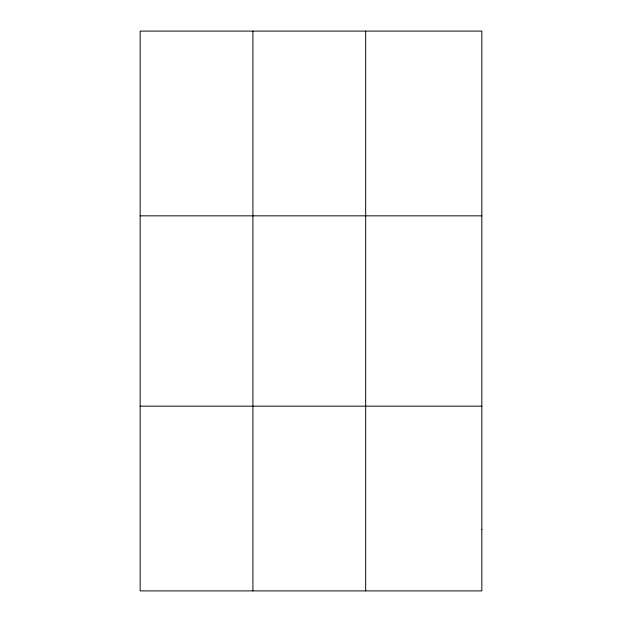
<?xml version="1.0" encoding="UTF-8"?>
<svg xmlns="http://www.w3.org/2000/svg" width="622" height="622" viewBox="0 0 622 622"><rect width="100%" height="100%" fill="white"/><g stroke="black" fill="none" stroke-linecap="round" stroke-linejoin="round"><path stroke-width="0.93" d="M252.913 590.9L252.913 31.1M365.666 590.9L365.666 31.1M140.16 215.834L481.84 215.834M140.16 406.166L481.84 406.166M481.84 529.322L481.84 590.9L140.16 590.9L140.16 31.1L481.84 31.1L481.84 529.322"/></g></svg>
